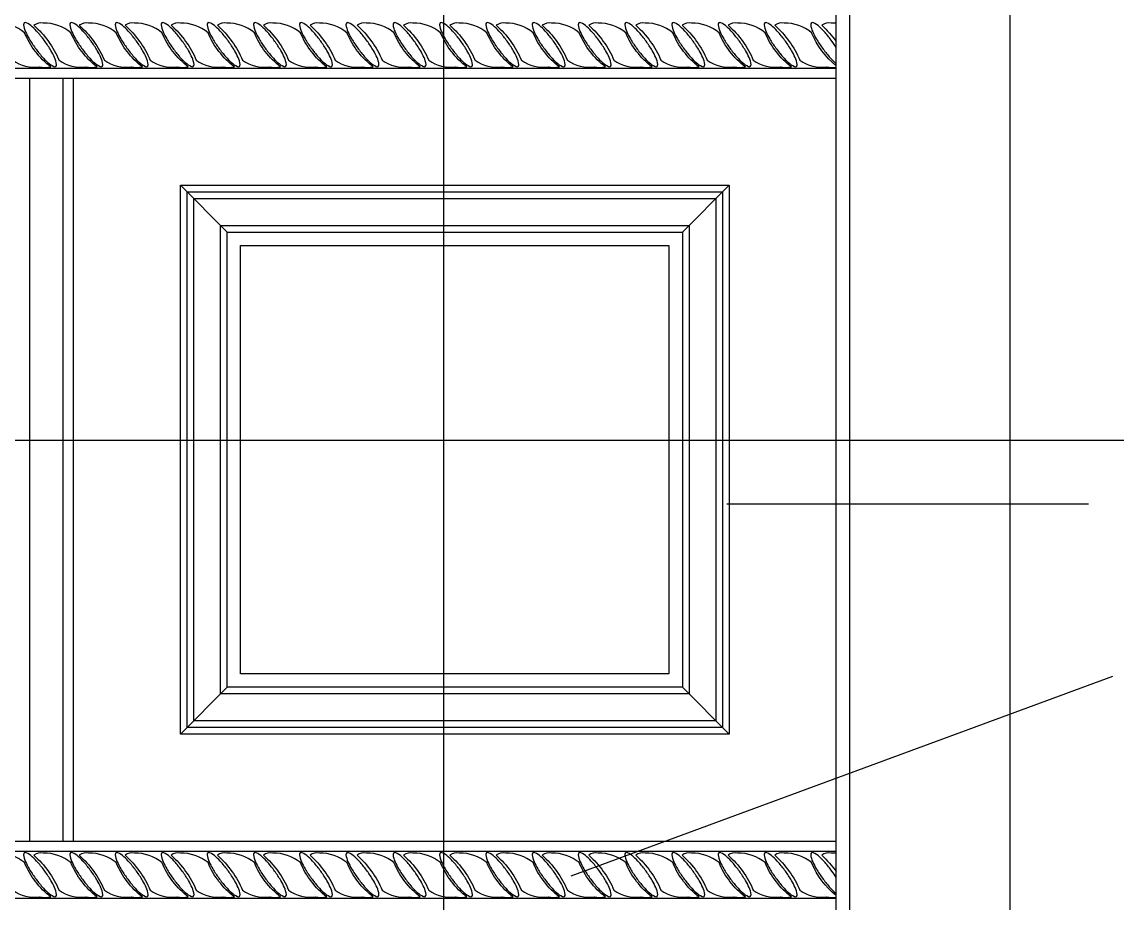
# Model space of a CAD drawing. Header units: metres. Extents: x 394 to 3676, y 649 to 5271.
# Drawn here: x 1350 to 2168, y 2869 to 3528 of the extents above; entities that cross this region are included whole.
import ezdxf

# ---------------------------------------------------------------- set-up
doc = ezdxf.new("R2010")
doc.units = ezdxf.units.M
for name, color, linetype in [('3', 3, 'Continuous'), ('4', 4, 'Continuous'), ('7', 7, 'Continuous'), ('BH', 3, 'Continuous'), ('DIM', 3, 'Continuous')]:
    doc.layers.add(name, color=color, linetype=linetype)
doc.dimstyles.get("Standard").update_dxf_attribs({"dimtxt": 2.5, "dimasz": 2.5, "dimexe": 1.25, "dimexo": 0.625, "dimtad": 1, "dimcen": 2.5, "dimazin": 3, "dimtfac": 1, "dimtmove": 0, "dimatfit": 3})

msp = doc.modelspace()

# ---------------------------------------------------------------- linework, layer by layer
at = {"layer": '3'}
for p, q in [((1958.51, 2015.52), (1958.51, 4255.52)), ((1356.01, 2915.52), (1356.01, 3485.52)), ((1381.01, 2915.52), (1381.01, 3485.52))]:
    msp.add_line(p, q, dxfattribs=at)
for points in [[(1873.51, 3000.52), (1473.51, 3000.52), (1473.51, 3400.52), (1873.51, 3400.52)], [(1868.51, 3005.52), (1478.51, 3005.52), (1478.51, 3395.52), (1868.51, 3395.52)], [(1848.51, 3025.52), (1498.51, 3025.52), (1498.51, 3375.52), (1848.51, 3375.52)], [(1843.51, 3030.52), (1503.51, 3030.52), (1503.51, 3370.52), (1843.51, 3370.52)]]:
    msp.add_lwpolyline(points, close=True, dxfattribs=at)
at = {"layer": '4'}
msp.add_lwpolyline([(648.51, 2005.52), (2088.51, 2005.52), (2088.51, 4969.23, 0.19), (648.51, 4969.23), (648.51, 2005.52)], format="xyb", close=True, dxfattribs=at)
msp.add_lwpolyline([(1968.51, 2005.52), (1968.51, 4885.52, 0.17), (768.51, 4885.52), (768.51, 2005.52)], format="xyb", dxfattribs=at)
at = {"layer": '7'}
for p, q in [((778.51, 3485.52), (1958.51, 3485.52)), ((1388.51, 2915.52), (1388.51, 3485.52)), ((1503.51, 3370.52), (1468.51, 3405.52)), ((1843.51, 3370.52), (1878.51, 3405.52)), ((1503.51, 3030.52), (1468.51, 2995.52)), ((1843.51, 3030.52), (1878.51, 2995.52)), ((778.51, 2915.52), (1958.51, 2915.52))]:
    msp.add_line(p, q, dxfattribs=at)
for points in [[(1878.51, 2995.52), (1468.51, 2995.52), (1468.51, 3405.52), (1878.51, 3405.52)], [(1833.51, 3040.52), (1513.51, 3040.52), (1513.51, 3360.52), (1833.51, 3360.52)]]:
    msp.add_lwpolyline(points, close=True, dxfattribs=at)
at = {"layer": 'BH'}
for p, q in [((778.51, 3493.05), (1356.01, 3493.05)), ((1356.01, 3493.05), (1958.51, 3493.05)), ((778.51, 2908.02), (1958.51, 2908.02)), ((778.51, 2873.05), (1356.01, 2873.05)), ((1356.01, 2873.05), (1958.51, 2873.05))]:
    msp.add_line(p, q, dxfattribs=at)
for points in [[(1363.21, 3494.03, 0.1), (1371.7, 3493.88, -0.13), (1352.04, 3519.49, 0.19), (1331.49, 3526.48, 0.23), (1324.49, 3524.99, -0.11), (1343.25, 3498.94, 0.21), (1363.51, 3494.03)], [(1397.8, 3494.03, 0.1), (1406.29, 3493.88, -0.13), (1386.63, 3519.49, 0.19), (1366.08, 3526.48, 0.23), (1359.08, 3524.99, -0.11), (1377.84, 3498.94, 0.21), (1398.1, 3494.03)], [(1431.67, 3494.03, 0.1), (1440.16, 3493.88, -0.13), (1420.5, 3519.49, 0.19), (1399.95, 3526.48, 0.23), (1392.95, 3524.99, -0.11), (1411.72, 3498.94, 0.21), (1431.97, 3494.03)], [(1465.91, 3494.03, 0.1), (1474.4, 3493.88, -0.13), (1454.74, 3519.49, 0.19), (1434.18, 3526.48, 0.23), (1427.18, 3524.99, -0.11), (1445.95, 3498.94, 0.21), (1466.2, 3494.03)], [(1500.32, 3494.03, 0.1), (1508.81, 3493.88, -0.13), (1489.15, 3519.49, 0.19), (1468.59, 3526.48, 0.23), (1461.59, 3524.99, -0.11), (1480.36, 3498.94, 0.21), (1500.62, 3494.03)], [(1534.91, 3494.03, 0.1), (1543.4, 3493.88, -0.13), (1523.74, 3519.49, 0.19), (1503.18, 3526.48, 0.23), (1496.18, 3524.99, -0.11), (1514.95, 3498.94, 0.21), (1535.21, 3494.03)], [(1569.32, 3494.03, 0.1), (1577.81, 3493.88, -0.13), (1558.15, 3519.49, 0.19), (1537.6, 3526.48, 0.23), (1530.6, 3524.99, -0.11), (1549.36, 3498.94, 0.21), (1569.62, 3494.03)], [(1604.09, 3494.03, 0.1), (1612.58, 3493.88, -0.13), (1592.92, 3519.49, 0.19), (1572.37, 3526.48, 0.23), (1565.37, 3524.99, -0.11), (1584.13, 3498.94, 0.21), (1604.39, 3494.03)], [(1639.22, 3494.03, 0.1), (1647.71, 3493.88, -0.13), (1628.05, 3519.49, 0.19), (1607.49, 3526.48, 0.23), (1600.49, 3524.99, -0.11), (1619.26, 3498.94, 0.21), (1639.51, 3494.03)], [(1673.99, 3494.03, 0.1), (1682.48, 3493.88, -0.13), (1662.82, 3519.49, 0.19), (1642.26, 3526.48, 0.23), (1635.26, 3524.99, -0.11), (1654.03, 3498.94, 0.21), (1674.28, 3494.03)], [(1708.58, 3494.03, 0.1), (1717.07, 3493.88, -0.13), (1697.41, 3519.49, 0.19), (1676.85, 3526.48, 0.23), (1669.85, 3524.99, -0.11), (1688.62, 3498.94, 0.21), (1708.87, 3494.03)], [(1743.17, 3494.03, 0.1), (1751.66, 3493.88, -0.13), (1732, 3519.49, 0.19), (1711.44, 3526.48, 0.23), (1704.44, 3524.99, -0.11), (1723.21, 3498.94, 0.21), (1743.46, 3494.03)], [(1777.58, 3494.03, 0.1), (1786.07, 3493.88, -0.13), (1766.41, 3519.49, 0.19), (1745.85, 3526.48, 0.23), (1738.85, 3524.99, -0.11), (1757.62, 3498.94, 0.21), (1777.88, 3494.03)], [(1812.35, 3494.03, 0.1), (1820.84, 3493.88, -0.13), (1801.18, 3519.49, 0.19), (1780.62, 3526.48, 0.23), (1773.62, 3524.99, -0.11), (1792.39, 3498.94, 0.21), (1812.64, 3494.03)], [(1847.47, 3494.03, 0.1), (1855.96, 3493.88, -0.13), (1836.3, 3519.49, 0.19), (1815.75, 3526.48, 0.23), (1808.75, 3524.99, -0.11), (1827.52, 3498.94, 0.21), (1847.77, 3494.03)], [(1882.07, 3494.03, 0.1), (1890.55, 3493.88, -0.13), (1870.9, 3519.49, 0.19), (1850.34, 3526.48, 0.23), (1843.34, 3524.99, -0.11), (1862.11, 3498.94, 0.21), (1882.36, 3494.03)], [(1916.48, 3494.03, 0.1), (1924.97, 3493.88, -0.13), (1905.31, 3519.49, 0.19), (1884.75, 3526.48, 0.23), (1877.75, 3524.99, -0.11), (1896.52, 3498.94, 0.21), (1916.77, 3494.03)], [(1958.51, 3494.84, -0.13), (1940.08, 3519.49, 0.19), (1919.52, 3526.48, 0.23), (1912.52, 3524.99, -0.11), (1931.29, 3498.94, 0.21), (1951.54, 3494.03)], [(1958.51, 3508.34, 0.02), (1955.26, 3513.14, 0.02), (1950.11, 3519.61, 0.03), (1945.9, 3523.86, 0.07), (1941.36, 3526.9, 0.28), (1939.93, 3526.78, 0.28), (1939.36, 3525.46, 0.07), (1940.85, 3520.2, 0.03), (1943.58, 3514.88, 0.02), (1948.12, 3507.97, 0.02), (1953.28, 3501.5, 0.03), (1957.49, 3497.25, 0.02), (1958.51, 3496.4, 0.02)], [(1958.51, 3526.44, 0.03), (1954.65, 3526.48, 0.23), (1947.65, 3524.99, -0.05), (1958.51, 3512.87, -0.05)], [(1951.25, 3494.03, 0.08), (1958.51, 3493.7, 0.08)], [(1363.21, 2874.03, 0.1), (1371.7, 2873.88, -0.13), (1352.04, 2899.49, 0.19), (1331.49, 2906.48, 0.23), (1324.49, 2904.99, -0.11), (1343.25, 2878.94, 0.21), (1363.51, 2874.03)], [(1397.8, 2874.03, 0.1), (1406.29, 2873.88, -0.13), (1386.63, 2899.49, 0.19), (1366.08, 2906.48, 0.23), (1359.08, 2904.99, -0.11), (1377.84, 2878.94, 0.21), (1398.1, 2874.03)], [(1431.67, 2874.03, 0.1), (1440.16, 2873.88, -0.13), (1420.5, 2899.49, 0.19), (1399.95, 2906.48, 0.23), (1392.95, 2904.99, -0.11), (1411.72, 2878.94, 0.21), (1431.97, 2874.03)], [(1465.91, 2874.03, 0.1), (1474.4, 2873.88, -0.13), (1454.74, 2899.49, 0.19), (1434.18, 2906.48, 0.23), (1427.18, 2904.99, -0.11), (1445.95, 2878.94, 0.21), (1466.2, 2874.03)], [(1500.32, 2874.03, 0.1), (1508.81, 2873.88, -0.13), (1489.15, 2899.49, 0.19), (1468.59, 2906.48, 0.23), (1461.59, 2904.99, -0.11), (1480.36, 2878.94, 0.21), (1500.62, 2874.03)], [(1534.91, 2874.03, 0.1), (1543.4, 2873.88, -0.13), (1523.74, 2899.49, 0.19), (1503.18, 2906.48, 0.23), (1496.18, 2904.99, -0.11), (1514.95, 2878.94, 0.21), (1535.21, 2874.03)], [(1569.32, 2874.03, 0.1), (1577.81, 2873.88, -0.13), (1558.15, 2899.49, 0.19), (1537.6, 2906.48, 0.23), (1530.6, 2904.99, -0.11), (1549.36, 2878.94, 0.21), (1569.62, 2874.03)], [(1604.09, 2874.03, 0.1), (1612.58, 2873.88, -0.13), (1592.92, 2899.49, 0.19), (1572.37, 2906.48, 0.23), (1565.37, 2904.99, -0.11), (1584.13, 2878.94, 0.21), (1604.39, 2874.03)], [(1639.22, 2874.03, 0.1), (1647.71, 2873.88, -0.13), (1628.05, 2899.49, 0.19), (1607.49, 2906.48, 0.23), (1600.49, 2904.99, -0.11), (1619.26, 2878.94, 0.21), (1639.51, 2874.03)], [(1673.99, 2874.03, 0.1), (1682.48, 2873.88, -0.13), (1662.82, 2899.49, 0.19), (1642.26, 2906.48, 0.23), (1635.26, 2904.99, -0.11), (1654.03, 2878.94, 0.21), (1674.28, 2874.03)], [(1708.58, 2874.03, 0.1), (1717.07, 2873.88, -0.13), (1697.41, 2899.49, 0.19), (1676.85, 2906.48, 0.23), (1669.85, 2904.99, -0.11), (1688.62, 2878.94, 0.21), (1708.87, 2874.03)], [(1743.17, 2874.03, 0.1), (1751.66, 2873.88, -0.13), (1732, 2899.49, 0.19), (1711.44, 2906.48, 0.23), (1704.44, 2904.99, -0.11), (1723.21, 2878.94, 0.21), (1743.46, 2874.03)], [(1777.58, 2874.03, 0.1), (1786.07, 2873.88, -0.13), (1766.41, 2899.49, 0.19), (1745.85, 2906.48, 0.23), (1738.85, 2904.99, -0.11), (1757.62, 2878.94, 0.21), (1777.88, 2874.03)], [(1812.35, 2874.03, 0.1), (1820.84, 2873.88, -0.13), (1801.18, 2899.49, 0.19), (1780.62, 2906.48, 0.23), (1773.62, 2904.99, -0.11), (1792.39, 2878.94, 0.21), (1812.64, 2874.03)], [(1847.47, 2874.03, 0.1), (1855.96, 2873.88, -0.13), (1836.3, 2899.49, 0.19), (1815.75, 2906.48, 0.23), (1808.75, 2904.99, -0.11), (1827.52, 2878.94, 0.21), (1847.77, 2874.03)], [(1882.07, 2874.03, 0.1), (1890.55, 2873.88, -0.13), (1870.9, 2899.49, 0.19), (1850.34, 2906.48, 0.23), (1843.34, 2904.99, -0.11), (1862.11, 2878.94, 0.21), (1882.36, 2874.03)], [(1916.48, 2874.03, 0.1), (1924.97, 2873.88, -0.13), (1905.31, 2899.49, 0.19), (1884.75, 2906.48, 0.23), (1877.75, 2904.99, -0.11), (1896.52, 2878.94, 0.21), (1916.77, 2874.03)], [(1958.51, 2874.84, -0.13), (1940.08, 2899.49, 0.19), (1919.52, 2906.48, 0.23), (1912.52, 2904.99, -0.11), (1931.29, 2878.94, 0.21), (1951.54, 2874.03)], [(1958.51, 2888.34, 0.02), (1955.26, 2893.14, 0.02), (1950.11, 2899.61, 0.03), (1945.9, 2903.86, 0.07), (1941.36, 2906.9, 0.28), (1939.93, 2906.78, 0.28), (1939.36, 2905.46, 0.07), (1940.85, 2900.2, 0.03), (1943.58, 2894.88, 0.02), (1948.12, 2887.97, 0.02), (1953.28, 2881.5, 0.03), (1957.49, 2877.25, 0.02), (1958.51, 2876.4, 0.02)], [(1958.51, 2906.44, 0.03), (1954.65, 2906.48, 0.23), (1947.65, 2904.99, -0.05), (1958.51, 2892.87, -0.05)], [(1951.25, 2874.03, 0.08), (1958.51, 2873.7, 0.08)]]:
    msp.add_lwpolyline(points, format="xyb", dxfattribs=at)
for points in [[(1375.42, 3494.33, 0.28), (1375.99, 3495.65, 0.07), (1374.5, 3500.91, 0.03), (1371.77, 3506.23, 0.02), (1367.23, 3513.14, 0.02), (1362.07, 3519.61, 0.03), (1357.86, 3523.86, 0.07), (1353.32, 3526.9, 0.28), (1351.89, 3526.78, 0.28), (1351.33, 3525.46, 0.07), (1352.81, 3520.2, 0.03), (1355.54, 3514.88, 0.02), (1360.09, 3507.97, 0.02), (1365.24, 3501.5, 0.03), (1369.45, 3497.25, 0.07), (1373.99, 3494.21, 0.28)], [(1410.01, 3494.33, 0.28), (1410.58, 3495.65, 0.07), (1409.09, 3500.91, 0.03), (1406.36, 3506.23, 0.02), (1401.82, 3513.14, 0.02), (1396.66, 3519.61, 0.03), (1392.45, 3523.86, 0.07), (1387.91, 3526.9, 0.28), (1386.48, 3526.78, 0.28), (1385.92, 3525.46, 0.07), (1387.4, 3520.2, 0.03), (1390.13, 3514.88, 0.02), (1394.68, 3507.97, 0.02), (1399.83, 3501.5, 0.03), (1404.04, 3497.25, 0.07), (1408.58, 3494.21, 0.28)], [(1443.89, 3494.33, 0.28), (1444.45, 3495.65, 0.07), (1442.96, 3500.91, 0.03), (1440.24, 3506.23, 0.02), (1435.69, 3513.14, 0.02), (1430.54, 3519.61, 0.03), (1426.33, 3523.86, 0.07), (1421.79, 3526.9, 0.28), (1420.36, 3526.78, 0.28), (1419.79, 3525.46, 0.07), (1421.28, 3520.2, 0.03), (1424.01, 3514.88, 0.02), (1428.55, 3507.97, 0.02), (1433.71, 3501.5, 0.03), (1437.92, 3497.25, 0.07), (1442.46, 3494.21, 0.28)], [(1478.12, 3494.33, 0.28), (1478.68, 3495.65, 0.07), (1477.2, 3500.91, 0.03), (1474.47, 3506.23, 0.02), (1469.92, 3513.14, 0.02), (1464.77, 3519.61, 0.03), (1460.56, 3523.86, 0.07), (1456.02, 3526.9, 0.28), (1454.59, 3526.78, 0.28), (1454.03, 3525.46, 0.07), (1455.51, 3520.2, 0.03), (1458.24, 3514.88, 0.02), (1462.78, 3507.97, 0.02), (1467.94, 3501.5, 0.03), (1472.15, 3497.25, 0.07), (1476.69, 3494.21, 0.28)], [(1512.53, 3494.33, 0.28), (1513.09, 3495.65, 0.07), (1511.61, 3500.91, 0.03), (1508.88, 3506.23, 0.02), (1504.33, 3513.14, 0.02), (1499.18, 3519.61, 0.03), (1494.97, 3523.86, 0.07), (1490.43, 3526.9, 0.28), (1489, 3526.78, 0.28), (1488.44, 3525.46, 0.07), (1489.92, 3520.2, 0.03), (1492.65, 3514.88, 0.02), (1497.2, 3507.97, 0.02), (1502.35, 3501.5, 0.03), (1506.56, 3497.25, 0.07), (1511.1, 3494.21, 0.28)], [(1547.12, 3494.33, 0.28), (1547.68, 3495.65, 0.07), (1546.2, 3500.91, 0.03), (1543.47, 3506.23, 0.02), (1538.92, 3513.14, 0.02), (1533.77, 3519.61, 0.03), (1529.56, 3523.86, 0.07), (1525.02, 3526.9, 0.28), (1523.59, 3526.78, 0.28), (1523.03, 3525.46, 0.07), (1524.51, 3520.2, 0.03), (1527.24, 3514.88, 0.02), (1531.79, 3507.97, 0.02), (1536.94, 3501.5, 0.03), (1541.15, 3497.25, 0.07), (1545.69, 3494.21, 0.28)], [(1581.53, 3494.33, 0.28), (1582.09, 3495.65, 0.07), (1580.61, 3500.91, 0.03), (1577.88, 3506.23, 0.02), (1573.33, 3513.14, 0.02), (1568.18, 3519.61, 0.03), (1563.97, 3523.86, 0.07), (1559.43, 3526.9, 0.28), (1558, 3526.78, 0.28), (1557.44, 3525.46, 0.07), (1558.92, 3520.2, 0.03), (1561.65, 3514.88, 0.02), (1566.2, 3507.97, 0.02), (1571.35, 3501.5, 0.03), (1575.56, 3497.25, 0.07), (1580.1, 3494.21, 0.28)], [(1616.3, 3494.33, 0.28), (1616.86, 3495.65, 0.07), (1615.38, 3500.91, 0.03), (1612.65, 3506.23, 0.02), (1608.1, 3513.14, 0.02), (1602.95, 3519.61, 0.03), (1598.74, 3523.86, 0.07), (1594.2, 3526.9, 0.28), (1592.77, 3526.78, 0.28), (1592.21, 3525.46, 0.07), (1593.69, 3520.2, 0.03), (1596.42, 3514.88, 0.02), (1600.97, 3507.97, 0.02), (1606.12, 3501.5, 0.03), (1610.33, 3497.25, 0.07), (1614.87, 3494.21, 0.28)], [(1651.43, 3494.33, 0.28), (1651.99, 3495.65, 0.07), (1650.51, 3500.91, 0.03), (1647.78, 3506.23, 0.02), (1643.23, 3513.14, 0.02), (1638.08, 3519.61, 0.03), (1633.87, 3523.86, 0.07), (1629.33, 3526.9, 0.28), (1627.9, 3526.78, 0.28), (1627.34, 3525.46, 0.07), (1628.82, 3520.2, 0.03), (1631.55, 3514.88, 0.02), (1636.09, 3507.97, 0.02), (1641.25, 3501.5, 0.03), (1645.46, 3497.25, 0.07), (1650, 3494.21, 0.28)], [(1686.2, 3494.33, 0.28), (1686.76, 3495.65, 0.07), (1685.28, 3500.91, 0.03), (1682.55, 3506.23, 0.02), (1678, 3513.14, 0.02), (1672.85, 3519.61, 0.03), (1668.64, 3523.86, 0.07), (1664.1, 3526.9, 0.28), (1662.67, 3526.78, 0.28), (1662.1, 3525.46, 0.07), (1663.59, 3520.2, 0.03), (1666.32, 3514.88, 0.02), (1670.86, 3507.97, 0.02), (1676.02, 3501.5, 0.03), (1680.23, 3497.25, 0.07), (1684.77, 3494.21, 0.28)], [(1720.79, 3494.33, 0.28), (1721.35, 3495.65, 0.07), (1719.87, 3500.91, 0.03), (1717.14, 3506.23, 0.02), (1712.59, 3513.14, 0.02), (1707.44, 3519.61, 0.03), (1703.23, 3523.86, 0.07), (1698.69, 3526.9, 0.28), (1697.26, 3526.78, 0.28), (1696.69, 3525.46, 0.07), (1698.18, 3520.2, 0.03), (1700.91, 3514.88, 0.02), (1705.45, 3507.97, 0.02), (1710.61, 3501.5, 0.03), (1714.82, 3497.25, 0.07), (1719.36, 3494.21, 0.28)], [(1755.38, 3494.33, 0.28), (1755.94, 3495.65, 0.07), (1754.46, 3500.91, 0.03), (1751.73, 3506.23, 0.02), (1747.18, 3513.14, 0.02), (1742.03, 3519.61, 0.03), (1737.82, 3523.86, 0.07), (1733.28, 3526.9, 0.28), (1731.85, 3526.78, 0.28), (1731.29, 3525.46, 0.07), (1732.77, 3520.2, 0.03), (1735.5, 3514.88, 0.02), (1740.04, 3507.97, 0.02), (1745.2, 3501.5, 0.03), (1749.41, 3497.25, 0.07), (1753.95, 3494.21, 0.28)], [(1789.79, 3494.33, 0.28), (1790.35, 3495.65, 0.07), (1788.87, 3500.91, 0.03), (1786.14, 3506.23, 0.02), (1781.59, 3513.14, 0.02), (1776.44, 3519.61, 0.03), (1772.23, 3523.86, 0.07), (1767.69, 3526.9, 0.28), (1766.26, 3526.78, 0.28), (1765.7, 3525.46, 0.07), (1767.18, 3520.2, 0.03), (1769.91, 3514.88, 0.02), (1774.46, 3507.97, 0.02), (1779.61, 3501.5, 0.03), (1783.82, 3497.25, 0.07), (1788.36, 3494.21, 0.28)], [(1824.56, 3494.33, 0.28), (1825.12, 3495.65, 0.07), (1823.64, 3500.91, 0.03), (1820.91, 3506.23, 0.02), (1816.36, 3513.14, 0.02), (1811.21, 3519.61, 0.03), (1807, 3523.86, 0.07), (1802.46, 3526.9, 0.28), (1801.03, 3526.78, 0.28), (1800.47, 3525.46, 0.07), (1801.95, 3520.2, 0.03), (1804.68, 3514.88, 0.02), (1809.22, 3507.97, 0.02), (1814.38, 3501.5, 0.03), (1818.59, 3497.25, 0.07), (1823.13, 3494.21, 0.28)], [(1859.69, 3494.33, 0.28), (1860.25, 3495.65, 0.07), (1858.77, 3500.91, 0.03), (1856.04, 3506.23, 0.02), (1851.49, 3513.14, 0.02), (1846.34, 3519.61, 0.03), (1842.13, 3523.86, 0.07), (1837.59, 3526.9, 0.28), (1836.16, 3526.78, 0.28), (1835.59, 3525.46, 0.07), (1837.08, 3520.2, 0.03), (1839.81, 3514.88, 0.02), (1844.35, 3507.97, 0.02), (1849.51, 3501.5, 0.03), (1853.72, 3497.25, 0.07), (1858.26, 3494.21, 0.28)], [(1894.28, 3494.33, 0.28), (1894.84, 3495.65, 0.07), (1893.36, 3500.91, 0.03), (1890.63, 3506.23, 0.02), (1886.08, 3513.14, 0.02), (1880.93, 3519.61, 0.03), (1876.72, 3523.86, 0.07), (1872.18, 3526.9, 0.28), (1870.75, 3526.78, 0.28), (1870.18, 3525.46, 0.07), (1871.67, 3520.2, 0.03), (1874.4, 3514.88, 0.02), (1878.94, 3507.97, 0.02), (1884.1, 3501.5, 0.03), (1888.31, 3497.25, 0.07), (1892.85, 3494.21, 0.28)], [(1928.69, 3494.33, 0.28), (1929.25, 3495.65, 0.07), (1927.77, 3500.91, 0.03), (1925.04, 3506.23, 0.02), (1920.49, 3513.14, 0.02), (1915.34, 3519.61, 0.03), (1911.13, 3523.86, 0.07), (1906.59, 3526.9, 0.28), (1905.16, 3526.78, 0.28), (1904.6, 3525.46, 0.07), (1906.08, 3520.2, 0.03), (1908.81, 3514.88, 0.02), (1913.35, 3507.97, 0.02), (1918.51, 3501.5, 0.03), (1922.72, 3497.25, 0.07), (1927.26, 3494.21, 0.28)], [(1375.42, 2874.33, 0.28), (1375.99, 2875.65, 0.07), (1374.5, 2880.91, 0.03), (1371.77, 2886.23, 0.02), (1367.23, 2893.14, 0.02), (1362.07, 2899.61, 0.03), (1357.86, 2903.86, 0.07), (1353.32, 2906.9, 0.28), (1351.89, 2906.78, 0.28), (1351.33, 2905.46, 0.07), (1352.81, 2900.2, 0.03), (1355.54, 2894.88, 0.02), (1360.09, 2887.97, 0.02), (1365.24, 2881.5, 0.03), (1369.45, 2877.25, 0.07), (1373.99, 2874.21, 0.28)], [(1410.01, 2874.33, 0.28), (1410.58, 2875.65, 0.07), (1409.09, 2880.91, 0.03), (1406.36, 2886.23, 0.02), (1401.82, 2893.14, 0.02), (1396.66, 2899.61, 0.03), (1392.45, 2903.86, 0.07), (1387.91, 2906.9, 0.28), (1386.48, 2906.78, 0.28), (1385.92, 2905.46, 0.07), (1387.4, 2900.2, 0.03), (1390.13, 2894.88, 0.02), (1394.68, 2887.97, 0.02), (1399.83, 2881.5, 0.03), (1404.04, 2877.25, 0.07), (1408.58, 2874.21, 0.28)], [(1443.89, 2874.33, 0.28), (1444.45, 2875.65, 0.07), (1442.96, 2880.91, 0.03), (1440.24, 2886.23, 0.02), (1435.69, 2893.14, 0.02), (1430.54, 2899.61, 0.03), (1426.33, 2903.86, 0.07), (1421.79, 2906.9, 0.28), (1420.36, 2906.78, 0.28), (1419.79, 2905.46, 0.07), (1421.28, 2900.2, 0.03), (1424.01, 2894.88, 0.02), (1428.55, 2887.97, 0.02), (1433.71, 2881.5, 0.03), (1437.92, 2877.25, 0.07), (1442.46, 2874.21, 0.28)], [(1478.12, 2874.33, 0.28), (1478.68, 2875.65, 0.07), (1477.2, 2880.91, 0.03), (1474.47, 2886.23, 0.02), (1469.92, 2893.14, 0.02), (1464.77, 2899.61, 0.03), (1460.56, 2903.86, 0.07), (1456.02, 2906.9, 0.28), (1454.59, 2906.78, 0.28), (1454.03, 2905.46, 0.07), (1455.51, 2900.2, 0.03), (1458.24, 2894.88, 0.02), (1462.78, 2887.97, 0.02), (1467.94, 2881.5, 0.03), (1472.15, 2877.25, 0.07), (1476.69, 2874.21, 0.28)], [(1512.53, 2874.33, 0.28), (1513.09, 2875.65, 0.07), (1511.61, 2880.91, 0.03), (1508.88, 2886.23, 0.02), (1504.33, 2893.14, 0.02), (1499.18, 2899.61, 0.03), (1494.97, 2903.86, 0.07), (1490.43, 2906.9, 0.28), (1489, 2906.78, 0.28), (1488.44, 2905.46, 0.07), (1489.92, 2900.2, 0.03), (1492.65, 2894.88, 0.02), (1497.2, 2887.97, 0.02), (1502.35, 2881.5, 0.03), (1506.56, 2877.25, 0.07), (1511.1, 2874.21, 0.28)], [(1547.12, 2874.33, 0.28), (1547.68, 2875.65, 0.07), (1546.2, 2880.91, 0.03), (1543.47, 2886.23, 0.02), (1538.92, 2893.14, 0.02), (1533.77, 2899.61, 0.03), (1529.56, 2903.86, 0.07), (1525.02, 2906.9, 0.28), (1523.59, 2906.78, 0.28), (1523.03, 2905.46, 0.07), (1524.51, 2900.2, 0.03), (1527.24, 2894.88, 0.02), (1531.79, 2887.97, 0.02), (1536.94, 2881.5, 0.03), (1541.15, 2877.25, 0.07), (1545.69, 2874.21, 0.28)], [(1581.53, 2874.33, 0.28), (1582.09, 2875.65, 0.07), (1580.61, 2880.91, 0.03), (1577.88, 2886.23, 0.02), (1573.33, 2893.14, 0.02), (1568.18, 2899.61, 0.03), (1563.97, 2903.86, 0.07), (1559.43, 2906.9, 0.28), (1558, 2906.78, 0.28), (1557.44, 2905.46, 0.07), (1558.92, 2900.2, 0.03), (1561.65, 2894.88, 0.02), (1566.2, 2887.97, 0.02), (1571.35, 2881.5, 0.03), (1575.56, 2877.25, 0.07), (1580.1, 2874.21, 0.28)], [(1616.3, 2874.33, 0.28), (1616.86, 2875.65, 0.07), (1615.38, 2880.91, 0.03), (1612.65, 2886.23, 0.02), (1608.1, 2893.14, 0.02), (1602.95, 2899.61, 0.03), (1598.74, 2903.86, 0.07), (1594.2, 2906.9, 0.28), (1592.77, 2906.78, 0.28), (1592.21, 2905.46, 0.07), (1593.69, 2900.2, 0.03), (1596.42, 2894.88, 0.02), (1600.97, 2887.97, 0.02), (1606.12, 2881.5, 0.03), (1610.33, 2877.25, 0.07), (1614.87, 2874.21, 0.28)], [(1651.43, 2874.33, 0.28), (1651.99, 2875.65, 0.07), (1650.51, 2880.91, 0.03), (1647.78, 2886.23, 0.02), (1643.23, 2893.14, 0.02), (1638.08, 2899.61, 0.03), (1633.87, 2903.86, 0.07), (1629.33, 2906.9, 0.28), (1627.9, 2906.78, 0.28), (1627.34, 2905.46, 0.07), (1628.82, 2900.2, 0.03), (1631.55, 2894.88, 0.02), (1636.09, 2887.97, 0.02), (1641.25, 2881.5, 0.03), (1645.46, 2877.25, 0.07), (1650, 2874.21, 0.28)], [(1686.2, 2874.33, 0.28), (1686.76, 2875.65, 0.07), (1685.28, 2880.91, 0.03), (1682.55, 2886.23, 0.02), (1678, 2893.14, 0.02), (1672.85, 2899.61, 0.03), (1668.64, 2903.86, 0.07), (1664.1, 2906.9, 0.28), (1662.67, 2906.78, 0.28), (1662.1, 2905.46, 0.07), (1663.59, 2900.2, 0.03), (1666.32, 2894.88, 0.02), (1670.86, 2887.97, 0.02), (1676.02, 2881.5, 0.03), (1680.23, 2877.25, 0.07), (1684.77, 2874.21, 0.28)], [(1720.79, 2874.33, 0.28), (1721.35, 2875.65, 0.07), (1719.87, 2880.91, 0.03), (1717.14, 2886.23, 0.02), (1712.59, 2893.14, 0.02), (1707.44, 2899.61, 0.03), (1703.23, 2903.86, 0.07), (1698.69, 2906.9, 0.28), (1697.26, 2906.78, 0.28), (1696.69, 2905.46, 0.07), (1698.18, 2900.2, 0.03), (1700.91, 2894.88, 0.02), (1705.45, 2887.97, 0.02), (1710.61, 2881.5, 0.03), (1714.82, 2877.25, 0.07), (1719.36, 2874.21, 0.28)], [(1755.38, 2874.33, 0.28), (1755.94, 2875.65, 0.07), (1754.46, 2880.91, 0.03), (1751.73, 2886.23, 0.02), (1747.18, 2893.14, 0.02), (1742.03, 2899.61, 0.03), (1737.82, 2903.86, 0.07), (1733.28, 2906.9, 0.28), (1731.85, 2906.78, 0.28), (1731.29, 2905.46, 0.07), (1732.77, 2900.2, 0.03), (1735.5, 2894.88, 0.02), (1740.04, 2887.97, 0.02), (1745.2, 2881.5, 0.03), (1749.41, 2877.25, 0.07), (1753.95, 2874.21, 0.28)], [(1789.79, 2874.33, 0.28), (1790.35, 2875.65, 0.07), (1788.87, 2880.91, 0.03), (1786.14, 2886.23, 0.02), (1781.59, 2893.14, 0.02), (1776.44, 2899.61, 0.03), (1772.23, 2903.86, 0.07), (1767.69, 2906.9, 0.28), (1766.26, 2906.78, 0.28), (1765.7, 2905.46, 0.07), (1767.18, 2900.2, 0.03), (1769.91, 2894.88, 0.02), (1774.46, 2887.97, 0.02), (1779.61, 2881.5, 0.03), (1783.82, 2877.25, 0.07), (1788.36, 2874.21, 0.28)], [(1824.56, 2874.33, 0.28), (1825.12, 2875.65, 0.07), (1823.64, 2880.91, 0.03), (1820.91, 2886.23, 0.02), (1816.36, 2893.14, 0.02), (1811.21, 2899.61, 0.03), (1807, 2903.86, 0.07), (1802.46, 2906.9, 0.28), (1801.03, 2906.78, 0.28), (1800.47, 2905.46, 0.07), (1801.95, 2900.2, 0.03), (1804.68, 2894.88, 0.02), (1809.22, 2887.97, 0.02), (1814.38, 2881.5, 0.03), (1818.59, 2877.25, 0.07), (1823.13, 2874.21, 0.28)], [(1859.69, 2874.33, 0.28), (1860.25, 2875.65, 0.07), (1858.77, 2880.91, 0.03), (1856.04, 2886.23, 0.02), (1851.49, 2893.14, 0.02), (1846.34, 2899.61, 0.03), (1842.13, 2903.86, 0.07), (1837.59, 2906.9, 0.28), (1836.16, 2906.78, 0.28), (1835.59, 2905.46, 0.07), (1837.08, 2900.2, 0.03), (1839.81, 2894.88, 0.02), (1844.35, 2887.97, 0.02), (1849.51, 2881.5, 0.03), (1853.72, 2877.25, 0.07), (1858.26, 2874.21, 0.28)], [(1894.28, 2874.33, 0.28), (1894.84, 2875.65, 0.07), (1893.36, 2880.91, 0.03), (1890.63, 2886.23, 0.02), (1886.08, 2893.14, 0.02), (1880.93, 2899.61, 0.03), (1876.72, 2903.86, 0.07), (1872.18, 2906.9, 0.28), (1870.75, 2906.78, 0.28), (1870.18, 2905.46, 0.07), (1871.67, 2900.2, 0.03), (1874.4, 2894.88, 0.02), (1878.94, 2887.97, 0.02), (1884.1, 2881.5, 0.03), (1888.31, 2877.25, 0.07), (1892.85, 2874.21, 0.28)], [(1928.69, 2874.33, 0.28), (1929.25, 2875.65, 0.07), (1927.77, 2880.91, 0.03), (1925.04, 2886.23, 0.02), (1920.49, 2893.14, 0.02), (1915.34, 2899.61, 0.03), (1911.13, 2903.86, 0.07), (1906.59, 2906.9, 0.28), (1905.16, 2906.78, 0.28), (1904.6, 2905.46, 0.07), (1906.08, 2900.2, 0.03), (1908.81, 2894.88, 0.02), (1913.35, 2887.97, 0.02), (1918.51, 2881.5, 0.03), (1922.72, 2877.25, 0.07), (1927.26, 2874.21, 0.28)]]:
    msp.add_lwpolyline(points, format="xyb", close=True, dxfattribs=at)
at = {"layer": 'DIM'}
for p, q in [((1665.39, 1957.46), (1665.39, 5207.02)), ((559.65, 3215), (2400.66, 3215)), ((2146.87, 3167.37), (1876.62, 3167.37))]:
    msp.add_line(p, q, dxfattribs=at)

# ---------------------------------------------------------------- leaders
msp.add_leader([(1760.35, 2889.59), (2165.03, 3038.7)], dimstyle='Standard', dxfattribs=at)

doc.saveas('drawing.dxf')
